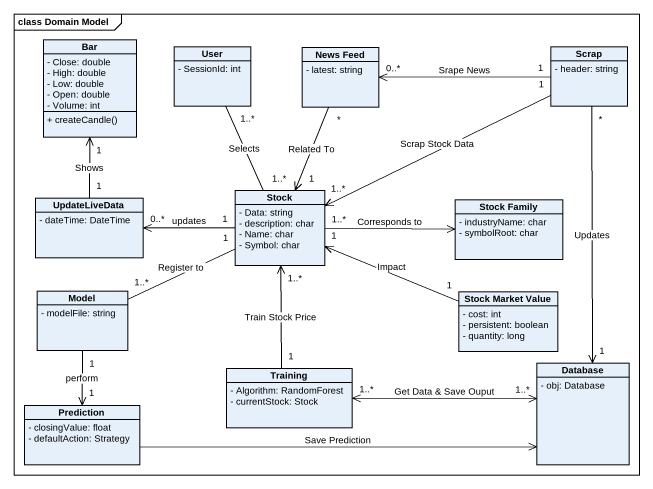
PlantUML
@startuml
mainframe class Domain Model
hide circle
hide empty members
skinparam classAttributeIconSize 0
class Bar {
  - Close: double
  - High: double
  - Low: double
  - Open: double
  - Volume: int
  + createCandle()
}
class User {
  - SessionId: int
}
class "News Feed" as News_Feed {
  - latest: string
}
class Scrap {
  - header: string
}
class UpdateLiveData {
  - dateTime: DateTime
}
class Stock {
  - Data: string
  - description: char
  - Name: char
  - Symbol: char
}
class "Stock Family" as Stock_Family {
  - industryName: char
  - symbolRoot: char
}
class Model {
  - modelFile: string
}
class "Stock Market Value" as Stock_Market_Value {
  - cost: int
  - persistent: boolean
  - quantity: long
}
class Training {
  - Algorithm: RandomForest
  - currentStock: Stock
}
class "Database" as Database_ {
  - obj: Database
}
class Prediction {
  - closingValue: float
  - defaultAction: Strategy
}
Bar "1" <-- "1" UpdateLiveData : Shows
User "1..*" -- "1..*" Stock : Selects
News_Feed "*" --> "1" Stock : Related To
Scrap "1" -left-> "0..*" News_Feed : Srape News
Scrap "1" -left-> "1..*" Stock : Scrap Stock Data
Scrap "*" --> "1" Database_ : Updates
UpdateLiveData "0..*" <-right- "1" Stock : updates
Stock "1..*" -right-> Stock_Family : Corresponds to
Stock "1" -left- "1..*" Model : Register to
Model "1" --> "1" Prediction : perform
Stock_Market_Value "1" -left-> "1" Stock : Impact
Training "1" -up-> "1..*" Stock : Train Stock Price
Database_ "1..*" <-left-> "1..*" Training : Get Data & Save Ouput
Prediction -right-> Database_ : Save Prediction
@enduml
